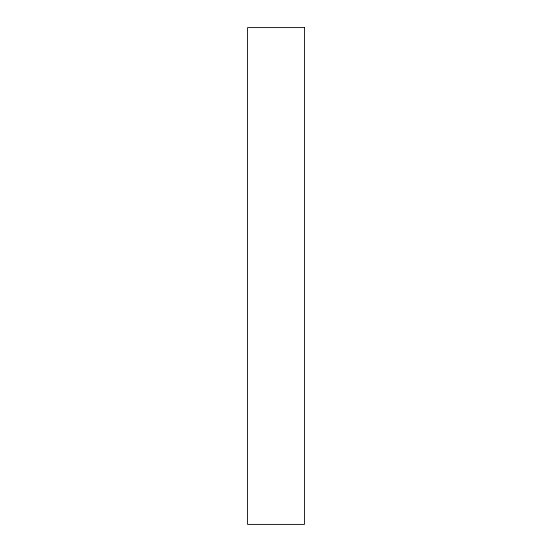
<?xml version="1.0" encoding="UTF-8"?>
<svg xmlns="http://www.w3.org/2000/svg" width="552" height="552" viewBox="0 0 552 552"><rect width="100%" height="100%" fill="white"/><g stroke="black" fill="none" stroke-linecap="round" stroke-linejoin="round"><path stroke-width="0.83" d="M304.428 27.6L247.572 27.6L247.572 524.4L304.428 524.4L304.428 27.6"/></g></svg>
